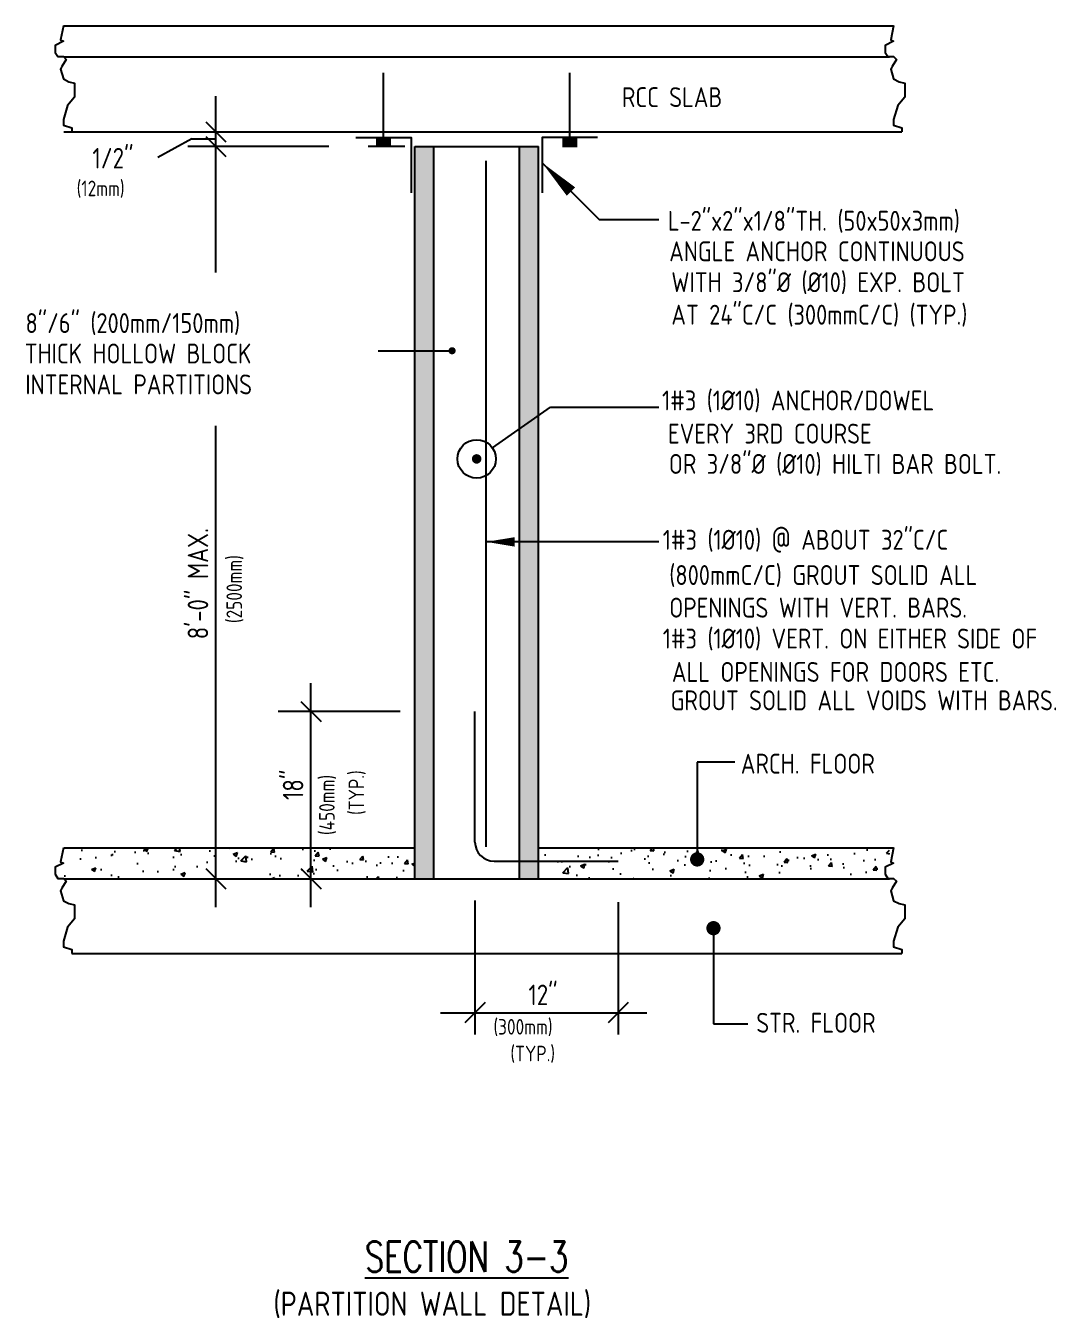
# Model space of a CAD drawing. Header units: inches. Extents: x 62745 to 64469, y 7520 to 8963.
# Drawn here: x 63107.9 to 63312.9, y 8307.3 to 8564.6 of the extents above; entities that cross this region are included whole.
import ezdxf
from ezdxf.enums import TextEntityAlignment as Align

# ---------------------------------------------------------------- set-up
doc = ezdxf.new("R2010")
doc.units = ezdxf.units.IN
doc.header["$MEASUREMENT"] = 0
for name, color, linetype in [('BARS', 4, 'Continuous'), ('DIML', 1, 'Continuous'), ('HATCH', 253, 'Continuous'), ('L2', 2, 'Continuous'), ('L3', 3, 'Continuous'), ('L5', 5, 'Continuous'), ('miscllenious', 1, 'Continuous'), ('SECTION', 3, 'Continuous'), ('T3', 3, 'Continuous'), ('TETIL TEX', 4, 'Continuous')]:
    doc.layers.add(name, color=color, linetype=linetype)
doc.styles.add('1', font='archquik.shx', dxfattribs={"height": 48})
doc.styles.add('ARCHQUIK', font='ARCHQUIK.shx', dxfattribs={"height": 30})
doc.styles.add('ROMANS', font='simplex.shx', dxfattribs={"width": 0.75})

msp = doc.modelspace()

# ---------------------------------------------------------------- hatches: boundary and pattern name
at = {"layer": 'HATCH'}
h = msp.add_hatch(dxfattribs=at)
h.set_pattern_fill('AR-SAND', color=3, scale=1.2375, style=0)
h.set_pattern_definition([(37.5, (43856.3634, 8174.5742), (-0.07795428, 2.38444441), [0, -1.881, 0, -2.10375, 0, -2.0109375]), (7.5, (43856.3634, 8174.5742), (2.19009867, 3.49240576), [0, -1.01475, 0, -1.695375, 0, -0.6496875]), (327.5, (43854.8413, 8174.5742), (3.85375055, 0.00700308), [0, -0.61875, 0, -2.2275, 0, -2.908125]), (317.5, (43854.8413, 8174.5742), (3.7200817, 1.0861235), [0, -0.309375, 0, -1.46025, 0, -1.670625])])
h.paths.add_polyline_path([(63185.29951399, 8492.98887044), (63189.08626399, 8496.77562044), (63189.08626399, 8540.54286006), (63185.29951399, 8540.54286006)])
h.paths.add_polyline_path([(63185.29951399, 8465.14411432), (63189.08626399, 8465.14411432), (63189.08626399, 8496.77562044), (63185.29951399, 8492.98887044)])
h.paths.add_polyline_path([(63185.29951399, 8394.76017638), (63189.08626399, 8394.76017638), (63189.08626399, 8465.14411432), (63185.29951399, 8465.14411432)])
h = msp.add_hatch(dxfattribs=at)
h.set_pattern_fill('AR-SAND', color=3, scale=1.2375, style=0)
h.set_pattern_definition([(37.5, (43877.1906, 8174.5742), (-0.07795428, 2.38444441), [0, -1.881, 0, -2.10375, 0, -2.0109375]), (7.5, (43877.1906, 8174.5742), (2.19009867, 3.49240576), [0, -1.01475, 0, -1.695375, 0, -0.6496875]), (327.5, (43875.6684, 8174.5742), (3.85375055, 0.00700308), [0, -0.61875, 0, -2.2275, 0, -2.908125]), (317.5, (43875.6684, 8174.5742), (3.7200817, 1.0861235), [0, -0.309375, 0, -1.46025, 0, -1.670625])])
h.paths.add_polyline_path([(63206.12663899, 8492.98887044), (63209.91338899, 8496.77562044), (63209.91338899, 8540.54286006), (63206.12663899, 8540.54286006)])
h.paths.add_polyline_path([(63206.12663899, 8465.14411432), (63209.91338899, 8465.14411432), (63209.91338899, 8496.77562044), (63206.12663899, 8492.98887044)])
h.paths.add_polyline_path([(63206.12663899, 8394.76017638), (63209.91338899, 8394.76017638), (63209.91338899, 8465.14411432), (63206.12663899, 8465.14411432)])
h = msp.add_hatch(dxfattribs=at)
h.set_pattern_fill('AR-CONC', color=2, scale=1.2375, style=0)
h.set_pattern_definition([(50, (56106.298, 4959.876), (8.876095, -0.776558), [0.928125, -10.209375]), (355, (56106.298, 4959.876), (-1.717048, 9.308378), [0.7425, -8.1675]), (100.4514, (56107.037, 4959.811), (7.159054, 8.531814), [0.788785, -8.676634]), (46.1842, (56106.298, 4962.351), (13.207108, -2.048298), [1.392187, -15.314063]), (96.6356, (56107.398, 4962.18), (11.56645, 12.054709), [1.183177, -13.014948]), (351.1842, (56106.298, 4962.351), (11.566442, 12.054718), [1.11375, -12.25125]), (21, (56107.535, 4961.732), (7.386725, -4.982409), [0.928125, -10.209375]), (326, (56107.535, 4961.732), (3.011027, 8.973732), [0.7425, -8.1675]), (71.4514, (56108.151, 4961.317), (10.397755, 3.991315), [0.788785, -8.676634]), (37.5, (56106.2978, 4959.876), (0.1504782, 4.1195614), [0, -8.0685, 0, -8.29125, 0, -8.1984375]), (7.5, (56106.2978, 4959.876), (3.2554855, 4.880845), [0, -4.72725, 0, -7.882875, 0, -3.1246875]), (327.5, (56103.538, 4959.876), (6.6060526, -0.2791165), [0, -3.09375, 0, -9.6525, 0, -12.808125]), (317.5, (56102.3006, 4959.876), (7.216929, 1.238799), [0, -4.021875, 0, -6.41025, 0, -9.095625])])
h.paths.add_polyline_path([(63185.29951399, 8394.76017638), (63185.29951399, 8400.94378053), (63164.62413467, 8400.94378053), (63164.62413467, 8394.76017638)])
h.paths.add_polyline_path([(63145.69261692, 8400.94378053), (63145.69261692, 8394.76017638), (63164.62413467, 8394.76017638), (63164.62413467, 8400.94378053)])
h.paths.add_polyline_path([(63145.69261692, 8394.76017638), (63145.69261692, 8400.94378053), (63115.4249515, 8400.94378053), (63115.4249515, 8394.76017638)])
h = msp.add_hatch(dxfattribs=at)
h.set_pattern_fill('AR-CONC', color=2, scale=1.2375, style=0)
h.set_pattern_definition([(50, (43877.1906, 8179.688), (8.8760948, -0.7765577), [0.928125, -10.209375]), (355, (43877.191, 8179.688), (-1.7170478, 9.3083777), [0.7425, -8.1675]), (100.4514, (43877.93, 8179.623), (7.1590536, 8.5318143), [0.788785, -8.6766336]), (46.1842, (43877.191, 8182.163), (13.207108, -2.048298), [1.3921875, -15.3140625]), (96.6356, (43878.291, 8181.992), (11.566451, 12.054709), [1.183177, -13.014948]), (351.1842, (43877.19, 8182.163), (11.566442, 12.054718), [1.11375, -12.25125]), (21, (43878.428, 8181.544), (7.3867248, -4.9824088), [0.928125, -10.209375]), (326, (43878.428, 8181.544), (3.0110272, 8.973732), [0.7425, -8.1675]), (71.4514, (43879.044, 8181.129), (10.397755, 3.991315), [0.788785, -8.6766336]), (37.5, (43877.1906, 8179.6878), (0.1504782, 4.11956144), [0, -8.0685, 0, -8.29125, 0, -8.1984375]), (7.5, (43877.1906, 8179.688), (3.2554855, 4.8808449), [0, -4.72725, 0, -7.882875, 0, -3.1246875]), (327.5, (43874.431, 8179.6878), (6.60605265, -0.27911654), [0, -3.09375, 0, -9.6525, 0, -12.808125]), (317.5, (43873.1934, 8179.688), (7.2169288, 1.2387992), [0, -4.021875, 0, -6.41025, 0, -9.095625])])
h.paths.add_polyline_path([(63209.91338899, 8400.94378053), (63209.91338899, 8398.26968208), (63209.91338899, 8394.76017638), (63279.78795149, 8394.76017638), (63279.78795149, 8400.94378053)])

# ---------------------------------------------------------------- linework, layer by layer
at = {"layer": 'BARS'}
for p, q in [((63199.49982649, 8401.09548509), (63199.49982649, 8537.69729877)), ((63197.27172132, 8402.05643208), (63197.27172132, 8428.04576942)), ((63201.05847132, 8398.26968208), (63225.7599074, 8398.26968208)), ((63206.12663899, 8398.26968208), (63209.91338899, 8398.26968208))]:
    msp.add_line(p, q, dxfattribs=at)
msp.add_arc((63201.05847132, 8402.05643208), 3.78675, 180, 270, dxfattribs=at)
at = {"layer": 'DIML', "color": 1}
for p, q in [((63145.69261692, 8515.44291804), (63145.69261692, 8550.59261225)), ((63140.88492176, 8542.07371506), (63134.17655553, 8538.38751689)), ((63168.19265059, 8540.54286006), (63140.15112261, 8540.54286006)), ((63140.88492176, 8542.07371506), (63145.69261692, 8542.07371506)), ((63183.31724321, 8540.54286006), (63176.03494877, 8540.54286006)), ((63145.69261692, 8389.08005138), (63145.69261692, 8484.91199002)), ((63164.62413467, 8389.08005138), (63164.62413467, 8433.72589442)), ((63182.37398334, 8428.04576942), (63158.08991727, 8428.04576942)), ((63197.27172132, 8390.43477746), (63197.27172132, 8363.74868213)), ((63225.7599074, 8390.12082579), (63225.7599074, 8363.74868213)), ((63190.43450917, 8368.08236611), (63231.4400324, 8368.08236611))]:
    msp.add_line(p, q, dxfattribs=at)
at = {"layer": 'DIML', "color": 5}
for p, q in [((63143.68438946, 8545.4915757), (63147.70084437, 8541.4751208)), ((63143.68438946, 8542.55108751), (63147.70084437, 8538.53463261)), ((63162.61590722, 8430.05399687), (63166.63236212, 8426.03754197)), ((63143.68438946, 8396.76840383), (63147.70084437, 8392.75194892)), ((63162.61590722, 8396.76840383), (63166.63236212, 8392.75194892)), ((63199.27994877, 8370.09059356), (63195.26349387, 8366.07413865)), ((63227.76813486, 8370.09059356), (63223.75167995, 8366.07413865))]:
    msp.add_line(p, q, dxfattribs=at)
at = {"layer": 'DIML'}
for p, q in [((63185.29951399, 8540.54286006), (63189.08626399, 8540.54286006)), ((63185.29951399, 8394.76017638), (63185.29951399, 8540.54286006)), ((63206.12663899, 8540.54286006), (63209.91338899, 8540.54286006)), ((63209.91338899, 8394.76017638), (63209.91338899, 8540.54286006)), ((63177.98452404, 8499.88815485), (63192.71121759, 8499.88815485)), ((63200.7414509, 8480.54551506), (63212.31390101, 8488.64863186)), ((63212.31390101, 8488.64863186), (63233.85410776, 8488.64863186)), ((63233.85410776, 8461.83002637), (63199.49982649, 8461.83002637)), ((63241.4955099, 8417.95255171), (63241.4955099, 8398.60457115)), ((63249.01380174, 8417.95255171), (63241.4955099, 8417.95255171)), ((63244.73456845, 8384.91217575), (63244.73456845, 8365.87499212)), ((63244.73456845, 8365.87499212), (63251.60319033, 8365.87499212))]:
    msp.add_line(p, q, dxfattribs=at)
for points, const_width in [([(63192.35620978, 8499.88815485, 1), (63193.06622541, 8499.88815485, 1)], 0.71001563), ([(63197.13310774, 8478.35036484, 1), (63198.07979524, 8478.35036484, 1)], 0.9466875), ([(63242.20552552, 8398.60457115, 1), (63240.78549427, 8398.60457115, 1)], 1.42003125), ([(63244.02455283, 8384.91217575, 1), (63245.44458408, 8384.91217575, 1)], 1.42003125)]:
    msp.add_lwpolyline(points, format="xyb", close=True, dxfattribs=dict(at, const_width=const_width))
msp.add_lwpolyline([(63199.49982649, 8461.83002637, 0, 1.893375, 0), (63205.17995149, 8461.83002637, 1.893375, 1.893375, 0)], format="xyseb", dxfattribs=at)
msp.add_circle((63197.60645149, 8478.35036484), 3.82712761, dxfattribs=at)
at = {"layer": 'L2'}
for p in [(63210.64851104, 8537.30957013), (63233.85410776, 8525.93230865)]:
    msp.add_line(p, (63222.02577252, 8525.93230865), dxfattribs=at)
msp.add_lwpolyline([(63210.64851104, 8537.30957013, 0, 2.35239055, 0), (63216.36641868, 8531.59166249, 2.35239055, 2.35239055, 0)], format="xyseb", dxfattribs=at)
msp.add_lwpolyline([(63280.56512169, 8400.94378053), (63280.57067906, 8400.93509168), (63280.01432174, 8398.15548979), (63280.57067906, 8397.8775303), (63278.9016132, 8397.04364833), (63278.9016132, 8395.65384739), (63279.45797052, 8394.81996542), (63280.57067906, 8394.81996542), (63281.12703639, 8394.26404644), (63280.29250345, 8392.874242), (63280.01432174, 8392.31832302), (63280.57067906, 8390.3725996), (63281.68338761, 8389.81668062), (63282.79610225, 8389.53871763), (63282.79610225, 8386.75911574), (63281.405212, 8385.09135531), (63280.57067906, 8382.31174992), (63280.57067906, 8381.19990847), (63282.23974493, 8380.64398949), (63282.23974493, 8379.84984825)], dxfattribs=at)
at = {"layer": 'L3'}
for p, q in [((63115.3491883, 8564.57728053), (63280.56512169, 8564.57728053)), ((63115.4249515, 8400.94378053), (63185.29951399, 8400.94378053)), ((63209.91338899, 8400.94378053), (63280.56512169, 8400.94378053))]:
    msp.add_line(p, q, dxfattribs=at)
at = {"layer": 'L5'}
for p, q in [((63179.05097659, 8540.61637226), (63179.05097659, 8555.24530102)), ((63216.1619264, 8540.61637226), (63216.1619264, 8555.24530102)), ((63177.58073249, 8542.08661636), (63180.52122068, 8542.08661636)), ((63177.58073249, 8541.93959195), (63180.52122068, 8541.93959195)), ((63177.58073249, 8541.79256754), (63180.52122068, 8541.79256754)), ((63177.58073249, 8541.64554313), (63180.52122068, 8541.64554313)), ((63177.58073249, 8541.49851872), (63180.52122068, 8541.49851872)), ((63177.58073249, 8541.35149431), (63180.52122068, 8541.35149431)), ((63177.58073249, 8541.2044699), (63180.52122068, 8541.2044699)), ((63177.58073249, 8541.05744549), (63180.52122068, 8541.05744549)), ((63177.58073249, 8540.91042108), (63180.52122068, 8540.91042108)), ((63177.58073249, 8540.76339667), (63180.52122068, 8540.76339667)), ((63177.58073249, 8540.61637226), (63180.52122068, 8540.61637226)), ((63214.6916823, 8542.08661636), (63217.6321705, 8542.08661636)), ((63214.6916823, 8541.93959195), (63217.6321705, 8541.93959195)), ((63214.6916823, 8541.79256754), (63217.6321705, 8541.79256754)), ((63214.6916823, 8541.64554313), (63217.6321705, 8541.64554313)), ((63214.6916823, 8541.49851872), (63217.6321705, 8541.49851872)), ((63214.6916823, 8541.35149431), (63217.6321705, 8541.35149431)), ((63214.6916823, 8541.2044699), (63217.6321705, 8541.2044699)), ((63214.6916823, 8541.05744549), (63217.6321705, 8541.05744549)), ((63214.6916823, 8540.91042108), (63217.6321705, 8540.91042108)), ((63214.6916823, 8540.76339667), (63217.6321705, 8540.76339667)), ((63214.6916823, 8540.61637226), (63217.6321705, 8540.61637226))]:
    msp.add_line(p, q, dxfattribs=at)
at = {"layer": 'L5', "color": 6}
for points in [[(63173.53756123, 8542.33763396), (63184.56439195, 8542.33763396), (63184.56439195, 8531.31080325)], [(63221.67534176, 8542.33763396), (63210.64851104, 8542.33763396), (63210.64851104, 8531.31080325)]]:
    msp.add_lwpolyline(points, dxfattribs=at)
at = {"layer": 'miscllenious'}
for points in [[(63115.3491883, 8564.57728053), (63115.35474568, 8564.56859168), (63114.79838836, 8561.78898979), (63115.35474568, 8561.5110303), (63113.68567981, 8560.67714833), (63113.68567981, 8559.28734739), (63114.24203713, 8558.45346542), (63115.35474568, 8558.45346542), (63115.911103, 8557.89754644), (63115.07657007, 8556.507742), (63114.79838836, 8555.95182302), (63115.35474568, 8554.0060996), (63116.46745422, 8553.45018062), (63117.58016887, 8553.17221763), (63117.58016887, 8550.39261574), (63116.18927861, 8548.72485531), (63115.35474568, 8545.94524992), (63115.35474568, 8544.83340847), (63117.02381155, 8544.27748949), (63117.02381155, 8543.48334825)], [(63280.56512169, 8564.57728053), (63280.57067906, 8564.56859168), (63280.01432174, 8561.78898979), (63280.57067906, 8561.5110303), (63278.9016132, 8560.67714833), (63278.9016132, 8559.28734739), (63279.45797052, 8558.45346542), (63280.57067906, 8558.45346542), (63281.12703639, 8557.89754644), (63280.29250345, 8556.507742), (63280.01432174, 8555.95182302), (63280.57067906, 8554.0060996), (63281.68338761, 8553.45018062), (63282.79610225, 8553.17221763), (63282.79610225, 8550.39261574), (63281.405212, 8548.72485531), (63280.57067906, 8545.94524992), (63280.57067906, 8544.83340847), (63282.23974493, 8544.27748949), (63282.23974493, 8543.48334825)], [(63115.3491883, 8400.94378053), (63115.35474568, 8400.93509168), (63114.79838836, 8398.15548979), (63115.35474568, 8397.8775303), (63113.68567981, 8397.04364833), (63113.68567981, 8395.65384739), (63114.24203713, 8394.81996542), (63115.35474568, 8394.81996542), (63115.911103, 8394.26404644), (63115.07657007, 8392.874242), (63114.79838836, 8392.31832302), (63115.35474568, 8390.3725996), (63116.46745422, 8389.81668062), (63117.58016887, 8389.53871763), (63117.58016887, 8386.75911574), (63116.18927861, 8385.09135531), (63115.35474568, 8382.31174992), (63115.35474568, 8381.19990847), (63117.02381155, 8380.64398949), (63117.02381155, 8379.84984825)]]:
    msp.add_lwpolyline(points, dxfattribs=at)
at = {"layer": 'SECTION'}
for p, q in [((63115.4249515, 8558.39367638), (63279.78795149, 8558.39367638)), ((63115.4249515, 8543.48334825), (63282.23974493, 8543.48334825)), ((63189.08626399, 8540.54286006), (63206.12663899, 8540.54286006)), ((63189.08626399, 8394.76017638), (63189.08626399, 8540.54286006)), ((63206.12663899, 8394.76017638), (63206.12663899, 8540.54286006)), ((63115.4249515, 8394.76017638), (63279.78795149, 8394.76017638)), ((63117.02381155, 8379.84984825), (63282.23974493, 8379.84984825))]:
    msp.add_line(p, q, dxfattribs=at)
at = {"layer": 'TETIL TEX', "color": 2, "lineweight": 0}
for p, q in [((63209.91338899, 8540.54286006), (63206.12663899, 8540.54286006)), ((63209.91338899, 8496.77562044), (63209.91338899, 8540.54286006)), ((63209.91338899, 8465.14411432), (63209.91338899, 8496.77562044)), ((63209.91338899, 8398.26968208), (63209.91338899, 8465.14411432)), ((63206.12663899, 8461.83002637), (63209.91338899, 8461.83002637)), ((63209.91338899, 8461.83002637), (63206.12663899, 8461.83002637))]:
    msp.add_line(p, q, dxfattribs=at)
at = {"layer": 'TETIL TEX', "color": 6, "lineweight": 0}
for p, q in [((63206.12663899, 8492.98887044), (63206.12663899, 8465.14411432)), ((63206.12663899, 8465.14411432), (63206.12663899, 8398.26968208))]:
    msp.add_line(p, q, dxfattribs=at)

# ---------------------------------------------------------------- texts
at = {"layer": 'T3'}
for s, height, style, width, p in [('RCC SLAB', 3.96, '1', 0.961332, (63226.5158283, 8548.3996889)), ('1/2"', 4.08375, 'ARCHQUIK', 0.95, (63121.13318735, 8536.18906459)), ('(12mm)', 3.09375, 'ARCHQUIK', 0.95, (63117.98952402, 8530.65941093)), ('L-2"x2"x1/8"TH. (50x50x3mm)', 3.96, '1', 0.961332, (63235.64664161, 8523.78575227)), ('ANGLE ANCHOR CONTINUOUS', 3.96, '1', 0.961332, (63235.92238609, 8517.70141878)), ('WITH 3/8"%%C (%%C10) EXP. BOLT', 3.96, '1', 0.961332, (63236.34328511, 8511.54951239)), ('AT 24"C/C (300mmC/C) (TYP.)', 3.96, '1', 0.961332, (63236.34328511, 8505.08503723)), ('8"/6" (200mm/150mm)', 3.96, '1', 0.961332, (63107.80680281, 8503.41431511)), ('THICK HOLLOW BLOCK', 3.96, '1', 0.961332, (63107.65211146, 8497.35437084)), ('INTERNAL PARTITIONS', 3.96, '1', 0.961332, (63107.78335388, 8491.19931765)), ('1#3 (1%%C10) ANCHOR/DOWEL', 3.96, '1', 0.961332, (63234.49935267, 8488.01107289)), ('EVERY 3RD COURSE', 3.96, '1', 0.961332, (63235.67505465, 8481.40262519)), ('OR 3/8"%%C (%%C10) HILTI BAR BOLT.', 3.96, '1', 0.961332, (63235.85998978, 8475.37197523)), ('1#3 (1%%C10) @ ABOUT 32"C/C', 3.96, '1', 0.961332, (63234.63615704, 8460.26647384)), ('(800mmC/C) GROUT SOLID ALL', 3.96, '1', 0.961332, (63235.93482666, 8453.24510056)), ('OPENINGS WITH VERT. BARS.', 3.96, '1', 0.961332, (63235.93482666, 8446.75829805)), ('1#3 (1%%C10) VERT. ON EITHER SIDE OF', 3.96, '1', 0.961332, (63234.6361558, 8440.59520887)), ('ALL OPENINGS FOR DOORS ETC.', 3.96, '1', 0.961332, (63236.45426976, 8433.95384117)), ('GROUT SOLID ALL VOIDS WITH BARS.', 3.96, '1', 0.961332, (63236.19460885, 8428.29758228)), ('ARCH. FLOOR', 3.96, '1', 0.961332, (63250.17143373, 8415.68870394)), ('12"', 4.08375, 'ARCHQUIK', 0.95, (63207.92195267, 8369.59616303)), ('STR. FLOOR', 3.96, '1', 0.961332, (63253.25278342, 8364.09927513)), ('(300mm)', 3.09375, 'ARCHQUIK', 0.95, (63200.93880971, 8363.73170454)), ('(TYP.)', 3.09375, 'ARCHQUIK', 0.95, (63204.31149593, 8358.41018724))]:
    msp.add_text(s, height=height, dxfattribs=dict(at, style=style, width=width)).set_placement(p)
at = {"layer": 'T3', "style": 'ARCHQUIK', "width": 0.95}
for s, height, p in [('8\'-0" MAX.', 4.08375, (63144.17881999, 8442.43312975)), ('(2500mm)', 3.09375, (63150.9008445, 8445.65601535)), ('18"', 4.08375, (63163.11033775, 8410.44117436)), ('(450mm)', 3.09375, (63169.34283121, 8403.44917957)), ('(TYP.)', 3.09375, (63175.2149234, 8407.45567368))]:
    msp.add_text(s, height=height, rotation=90, dxfattribs=at).set_placement(p)
at = {"layer": 'TETIL TEX', "style": 'ROMANS', "width": 0.75}
msp.add_text('%%USECTION 3-3', height=6, dxfattribs=at).set_placement((63195.59980354, 8319.50903778), align=Align.MIDDLE)
at = {"layer": 'TETIL TEX', "color": 3, "style": '1', "width": 0.95}
msp.add_text('(PARTITION WALL DETAIL)', height=4.8, dxfattribs=at).set_placement((63157.15328442, 8307.74170454))

doc.saveas('drawing.dxf')
